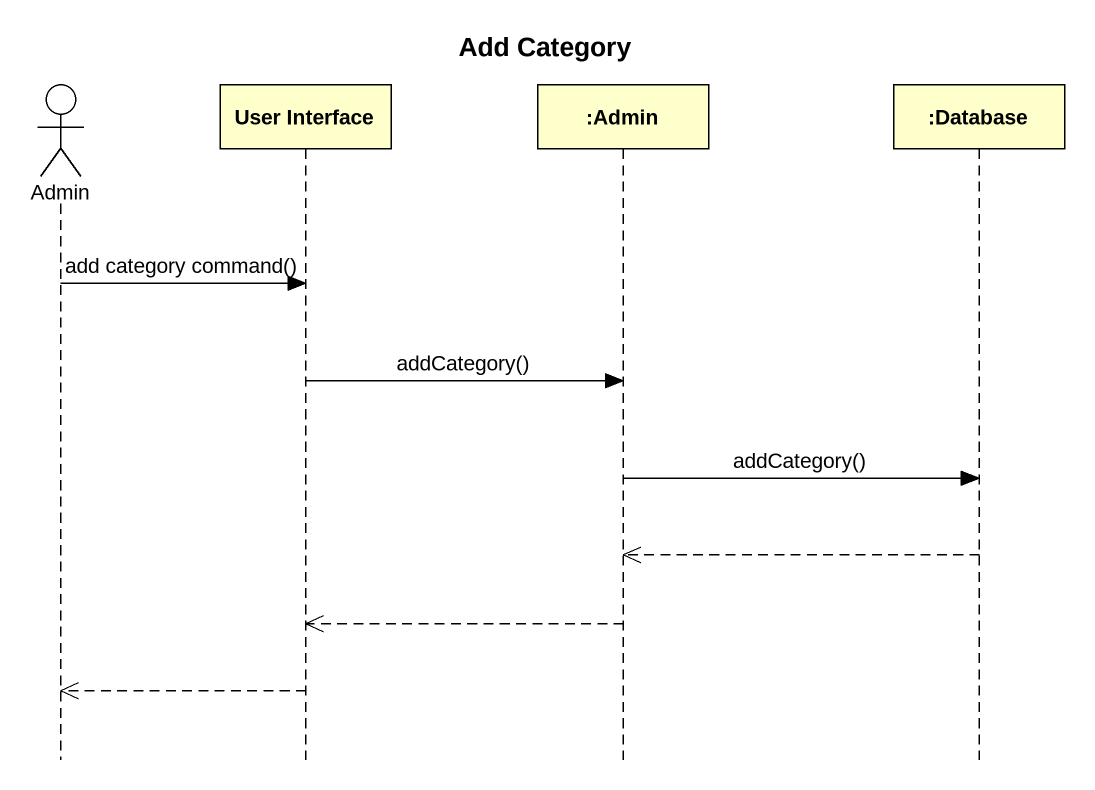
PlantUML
@startuml
title Add Category
hide footbox
actor Admin
participant "User Interface" as User_Interface
participant ":Admin" as Admin_2
participant ":Database" as Database_

Admin -> User_Interface : add category command()
User_Interface -> Admin_2 : addCategory()
Admin_2 -> Database_ : addCategory()
Database_ -->> Admin_2
Admin_2 -->> User_Interface
User_Interface -->> Admin
@enduml
